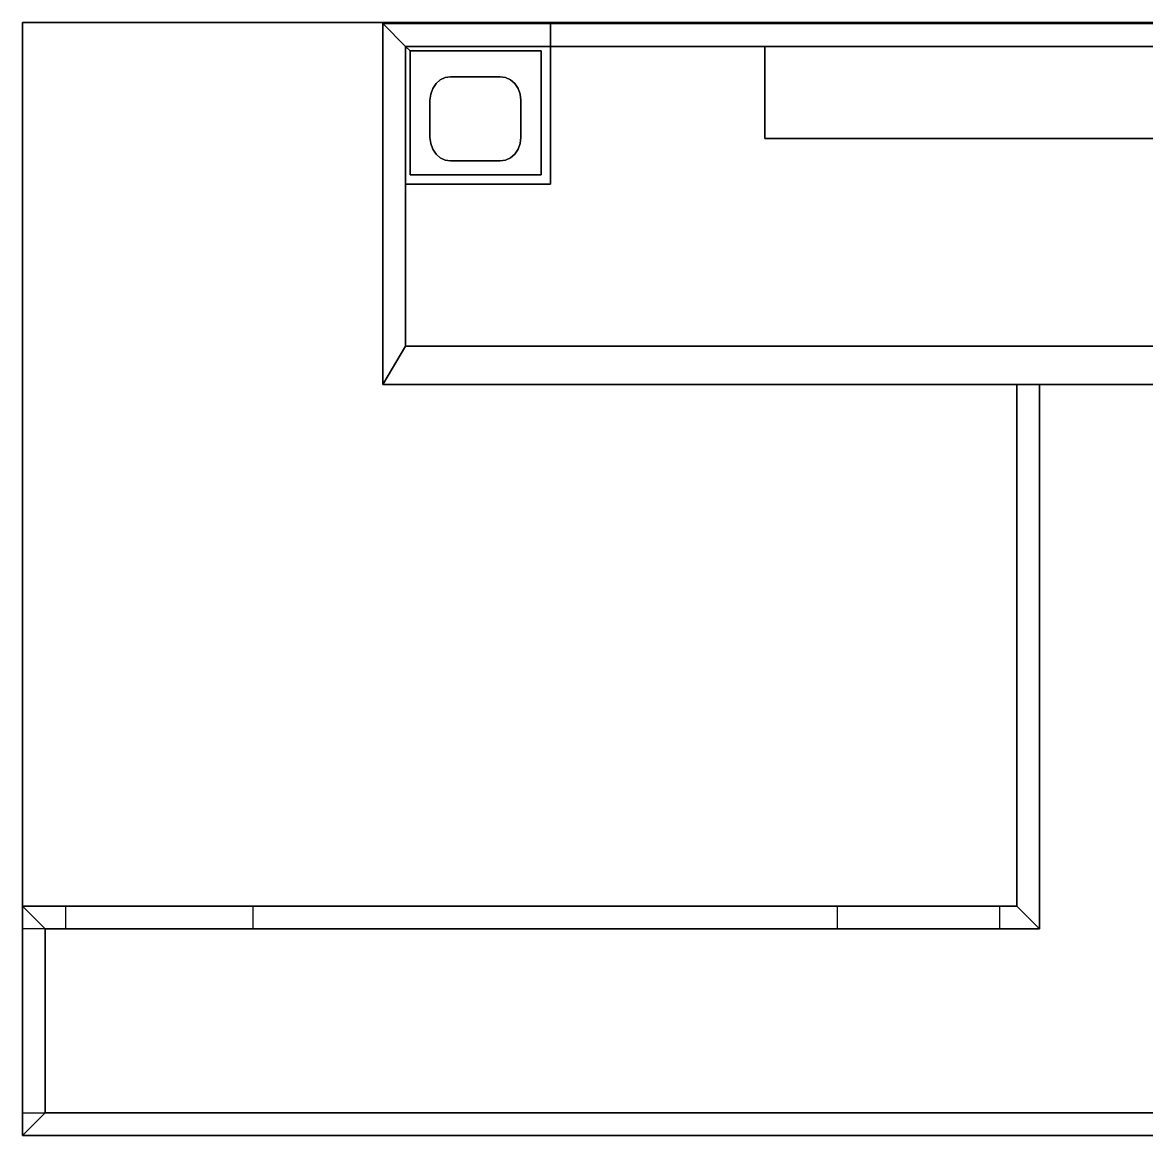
# Model space of a CAD drawing. Extents: x 0 to 10401, y -4898 to 0.
# Drawn here: x 0 to 4946, y -4898 to 0 of the extents above; entities that cross this region are included whole.
import ezdxf

# ---------------------------------------------------------------- set-up
doc = ezdxf.new("R2010")
doc.units = 0
for name, color, linetype in [('LAYER0', 7, 'CONTINUOUS'), ('LAYER1', 7, 'CONTINUOUS'), ('LAYER103', 7, 'CONTINUOUS'), ('LAYER104', 7, 'CONTINUOUS'), ('LAYER105', 7, 'CONTINUOUS'), ('LAYER114', 7, 'CONTINUOUS'), ('LAYER117', 7, 'CONTINUOUS'), ('LAYER118', 7, 'CONTINUOUS'), ('LAYER2', 7, 'CONTINUOUS'), ('LAYER4', 7, 'CONTINUOUS'), ('LAYER5', 7, 'CONTINUOUS'), ('LAYER6', 7, 'CONTINUOUS')]:
    doc.layers.add(name, color=color, linetype=linetype)

msp = doc.modelspace()

# ---------------------------------------------------------------- linework, layer by layer
at = {"layer": 'LAYER0', "invisible_edges": 1}
for points in [[(10401, 0, 67), (0, -4898, 67), (0, 0, 67), (10401, 0, 67)], [(0, 0, 72), (10401, 0, 67), (0, 0, 67), (0, 0, 72)], [(10401, 0, 67), (0, 0, 72), (10401, 0, 72), (10401, 0, 67)], [(0, 0, 72), (0, -4898, 67), (0, -4898, 72), (0, 0, 72)], [(0, -4898, 67), (0, 0, 72), (0, 0, 67), (0, -4898, 67)], [(10401, -4898, 72), (0, 0, 72), (0, -4898, 72), (10401, -4898, 72)], [(0, 0, 72), (10401, -4898, 72), (10401, 0, 72), (0, 0, 72)], [(0, -4898, 67), (10401, 0, 67), (10401, -4898, 67), (0, -4898, 67)], [(10401, -4898, 72), (0, -4898, 67), (10401, -4898, 67), (10401, -4898, 72)], [(0, -4898, 67), (10401, -4898, 72), (0, -4898, 72), (0, -4898, 67)]]:
    msp.add_3dface(points, dxfattribs=at)
at = {"layer": 'LAYER1'}
for points, invisible_edges in [([(1686, -105, 72), (1586, -1593, 72), (1586, -5, 72), (1686, -105, 72)], 1), ([(1586, -5, 72), (1686, -105, 2813), (1686, -105, 72), (1586, -5, 72)], 1), ([(1686, -105, 2813), (1586, -5, 72), (1586, -5, 2813), (1686, -105, 2813)], 1), ([(1586, -5, 72), (1586, -620, 1654), (1586, -5, 2813), (1586, -5, 72)], 3), ([(1586, -5, 72), (1586, -1108, 1654), (1586, -620, 1654), (1586, -5, 72)], 5), ([(1586, -1593, 72), (1586, -1108, 1654), (1586, -5, 72), (1586, -1593, 72)], 3), ([(1586, -620, 2144), (1586, -5, 2813), (1586, -620, 1654), (1586, -620, 2144)], 3), ([(1586, -1108, 2144), (1586, -5, 2813), (1586, -620, 2144), (1586, -1108, 2144)], 3), ([(1586, -1108, 2144), (1586, -1593, 2813), (1586, -5, 2813), (1586, -1108, 2144)], 5), ([(1686, -1424, 2813), (1586, -5, 2813), (1586, -1593, 2813), (1686, -1424, 2813)], 1), ([(1586, -5, 2813), (1686, -1424, 2813), (1686, -105, 2813), (1586, -5, 2813)], 1), ([(1586, -1593, 72), (1686, -105, 72), (1686, -1424, 72), (1586, -1593, 72)], 1), ([(1686, -105, 2813), (1686, -620, 2144), (1686, -105, 72), (1686, -105, 2813)], 3), ([(1686, -105, 2813), (1686, -1108, 2144), (1686, -620, 2144), (1686, -105, 2813)], 5), ([(1686, -1424, 2813), (1686, -1108, 2144), (1686, -105, 2813), (1686, -1424, 2813)], 3), ([(1686, -620, 1654), (1686, -105, 72), (1686, -620, 2144), (1686, -620, 1654)], 3), ([(1686, -1108, 1654), (1686, -105, 72), (1686, -620, 1654), (1686, -1108, 1654)], 3), ([(1686, -1108, 1654), (1686, -1424, 72), (1686, -105, 72), (1686, -1108, 1654)], 5), ([(1586, -1108, 1654), (1586, -1593, 72), (1586, -1108, 2144), (1586, -1108, 1654)], 3), ([(1586, -1593, 2813), (1586, -1108, 2144), (1586, -1593, 72), (1586, -1593, 2813)], 3), ([(1686, -1108, 2144), (1686, -1424, 2813), (1686, -1108, 1654), (1686, -1108, 2144)], 3), ([(1686, -1424, 72), (1686, -1108, 1654), (1686, -1424, 2813), (1686, -1424, 72)], 3), ([(1686, -1424, 72), (1586, -1593, 2813), (1586, -1593, 72), (1686, -1424, 72)], 1), ([(1586, -1593, 2813), (1686, -1424, 72), (1686, -1424, 2813), (1586, -1593, 2813)], 1)]:
    msp.add_3dface(points, dxfattribs=dict(at, invisible_edges=invisible_edges))
at = {"layer": 'LAYER103'}
for points, invisible_edges in [([(1686, -1424, 72), (5414, -1593, 72), (1586, -1593, 72), (1686, -1424, 72)], 1), ([(1686, -1424, 2659), (1586, -1593, 72), (1586, -1593, 2659), (1686, -1424, 2659)], 1), ([(1586, -1593, 72), (1686, -1424, 2659), (1686, -1424, 72), (1586, -1593, 72)], 1), ([(5414, -1593, 72), (1686, -1424, 72), (5414, -1424, 72), (5414, -1593, 72)], 1), ([(7663, -1424, 2659), (7206, -1424, 2197), (1686, -1424, 2659), (7663, -1424, 2659)], 3), ([(5414, -1424, 2197), (1686, -1424, 2659), (7206, -1424, 2197), (5414, -1424, 2197)], 3), ([(3960, -1424, 2143), (1686, -1424, 2659), (5414, -1424, 2197), (3960, -1424, 2143)], 7), ([(3471, -1424, 2143), (1686, -1424, 2659), (3960, -1424, 2143), (3471, -1424, 2143)], 3), ([(2870, -1424, 2133), (1686, -1424, 2659), (3471, -1424, 2143), (2870, -1424, 2133)], 7), ([(1781, -1424, 2133), (1686, -1424, 2659), (2870, -1424, 2133), (1781, -1424, 2133)], 3), ([(1781, -1424, 1244), (1686, -1424, 2659), (1781, -1424, 2133), (1781, -1424, 1244)], 3), ([(1781, -1424, 1244), (1686, -1424, 72), (1686, -1424, 2659), (1781, -1424, 1244)], 5), ([(1686, -1424, 72), (1781, -1424, 1244), (5414, -1424, 72), (1686, -1424, 72)], 3), ([(2870, -1424, 1244), (5414, -1424, 72), (1781, -1424, 1244), (2870, -1424, 1244)], 3), ([(3471, -1424, 1656), (2870, -1424, 2133), (3471, -1424, 2143), (3471, -1424, 1656)], 3), ([(2870, -1424, 2133), (3471, -1424, 1656), (2870, -1424, 1244), (2870, -1424, 2133)], 3), ([(3960, -1424, 1656), (2870, -1424, 1244), (3471, -1424, 1656), (3960, -1424, 1656)], 3), ([(5414, -1424, 2197), (2870, -1424, 1244), (3960, -1424, 1656), (5414, -1424, 2197)], 7), ([(5414, -1424, 72), (2870, -1424, 1244), (5414, -1424, 2197), (5414, -1424, 72)], 3), ([(5414, -1424, 2197), (3960, -1424, 1656), (3960, -1424, 2143), (5414, -1424, 2197)], 5), ([(1586, -1593, 2659), (5414, -1593, 2197), (7827, -1593, 2659), (1586, -1593, 2659)], 3), ([(1586, -1593, 72), (5414, -1593, 2197), (1586, -1593, 2659), (1586, -1593, 72)], 3), ([(5414, -1593, 2197), (1586, -1593, 72), (5414, -1593, 72), (5414, -1593, 2197)], 1)]:
    msp.add_3dface(points, dxfattribs=dict(at, invisible_edges=invisible_edges))
at = {"layer": 'LAYER104', "invisible_edges": 1}
for points in [[(4475, -1593, 72), (4375, -3889, 72), (4375, -1593, 72), (4475, -1593, 72)], [(4375, -3889, 72), (4475, -1593, 72), (4475, -3989, 72), (4375, -3889, 72)], [(4375, -1593, 2659), (4475, -1593, 72), (4375, -1593, 72), (4375, -1593, 2659)], [(4475, -1593, 72), (4375, -1593, 2659), (4475, -1593, 2659), (4475, -1593, 72)], [(4375, -1593, 2659), (4375, -3889, 72), (4375, -3889, 2659), (4375, -1593, 2659)], [(4375, -3889, 72), (4375, -1593, 2659), (4375, -1593, 72), (4375, -3889, 72)], [(4475, -1593, 72), (4475, -3989, 2659), (4475, -3989, 72), (4475, -1593, 72)], [(4475, -3989, 2659), (4475, -1593, 72), (4475, -1593, 2659), (4475, -3989, 2659)], [(4375, -3889, 2659), (4475, -3989, 72), (4475, -3989, 2659), (4375, -3889, 2659)], [(4475, -3989, 72), (4375, -3889, 2659), (4375, -3889, 72), (4475, -3989, 72)]]:
    msp.add_3dface(points, dxfattribs=at)
at = {"layer": 'LAYER105'}
for points, invisible_edges in [([(189, -3889, 72), (100, -3989, 72), (0, -3889, 72), (189, -3889, 72)], 1), ([(4375, -3889, 2659), (1015, -3889, 2214), (0, -3889, 2659), (4375, -3889, 2659)], 3), ([(189, -3889, 2214), (0, -3889, 2659), (1015, -3889, 2214), (189, -3889, 2214)], 3), ([(189, -3889, 72), (0, -3889, 2659), (189, -3889, 2214), (189, -3889, 72)], 3), ([(0, -3889, 2659), (189, -3889, 72), (0, -3889, 72), (0, -3889, 2659)], 1), ([(0, -3889, 2659), (100, -3989, 72), (100, -3989, 2659), (0, -3889, 2659)], 1), ([(100, -3989, 72), (0, -3889, 2659), (0, -3889, 72), (100, -3989, 72)], 1), ([(100, -3989, 72), (189, -3889, 72), (189, -3989, 72), (100, -3989, 72)], 1), ([(1015, -3989, 72), (3585, -3889, 72), (3585, -3989, 72), (1015, -3989, 72)], 1), ([(3585, -3889, 72), (1015, -3989, 72), (1015, -3889, 72), (3585, -3889, 72)], 1), ([(4375, -3889, 2659), (4300, -3889, 2205), (1015, -3889, 2214), (4375, -3889, 2659)], 7), ([(3585, -3889, 2205), (1015, -3889, 2214), (4300, -3889, 2205), (3585, -3889, 2205)], 3), ([(3585, -3889, 72), (1015, -3889, 2214), (3585, -3889, 2205), (3585, -3889, 72)], 3), ([(1015, -3889, 2214), (3585, -3889, 72), (1015, -3889, 72), (1015, -3889, 2214)], 1), ([(4300, -3989, 72), (4375, -3889, 72), (4475, -3989, 72), (4300, -3989, 72)], 1), ([(4375, -3889, 72), (4300, -3989, 72), (4300, -3889, 72), (4375, -3889, 72)], 1), ([(4375, -3889, 72), (4300, -3889, 2205), (4375, -3889, 2659), (4375, -3889, 72)], 3), ([(4300, -3889, 2205), (4375, -3889, 72), (4300, -3889, 72), (4300, -3889, 2205)], 1), ([(4375, -3889, 72), (4475, -3989, 2659), (4475, -3989, 72), (4375, -3889, 72)], 1), ([(4475, -3989, 2659), (4375, -3889, 72), (4375, -3889, 2659), (4475, -3989, 2659)], 1), ([(100, -3989, 2659), (189, -3989, 2214), (4475, -3989, 2659), (100, -3989, 2659)], 3), ([(100, -3989, 72), (189, -3989, 2214), (100, -3989, 2659), (100, -3989, 72)], 3), ([(189, -3989, 2214), (100, -3989, 72), (189, -3989, 72), (189, -3989, 2214)], 1), ([(1015, -3989, 2214), (4475, -3989, 2659), (189, -3989, 2214), (1015, -3989, 2214)], 3), ([(1015, -3989, 72), (3585, -3989, 2205), (1015, -3989, 2214), (1015, -3989, 72)], 3), ([(3585, -3989, 2205), (1015, -3989, 72), (3585, -3989, 72), (3585, -3989, 2205)], 1), ([(3585, -3989, 2205), (4475, -3989, 2659), (1015, -3989, 2214), (3585, -3989, 2205)], 7), ([(4300, -3989, 2205), (4475, -3989, 2659), (3585, -3989, 2205), (4300, -3989, 2205)], 3), ([(4300, -3989, 72), (4475, -3989, 2659), (4300, -3989, 2205), (4300, -3989, 72)], 3), ([(4475, -3989, 2659), (4300, -3989, 72), (4475, -3989, 72), (4475, -3989, 2659)], 1)]:
    msp.add_3dface(points, dxfattribs=dict(at, invisible_edges=invisible_edges))
at = {"layer": 'LAYER114', "invisible_edges": 1}
for points in [[(5177, -105, 1028), (3266, -511, 1028), (3266, -105, 1028), (5177, -105, 1028)], [(3266, -511, 1028), (5177, -105, 1028), (5177, -511, 1028), (3266, -511, 1028)], [(3266, -105, 1074), (3266, -511, 1028), (3266, -511, 1074), (3266, -105, 1074)], [(3266, -511, 1028), (3266, -105, 1074), (3266, -105, 1028), (3266, -511, 1028)], [(3266, -105, 1074), (5177, -105, 1028), (3266, -105, 1028), (3266, -105, 1074)], [(5177, -105, 1028), (3266, -105, 1074), (5177, -105, 1074), (5177, -105, 1028)], [(5177, -511, 1074), (3266, -105, 1074), (3266, -511, 1074), (5177, -511, 1074)], [(3266, -105, 1074), (5177, -511, 1074), (5177, -105, 1074), (3266, -105, 1074)], [(5177, -511, 1074), (3266, -511, 1028), (5177, -511, 1028), (5177, -511, 1074)], [(3266, -511, 1028), (5177, -511, 1074), (3266, -511, 1074), (3266, -511, 1028)]]:
    msp.add_3dface(points, dxfattribs=at)
at = {"layer": 'LAYER117'}
for points, invisible_edges in [([(1860.38, -242.5, 951), (1706, -125, 951), (2283, -125, 951), (1860.38, -242.5, 951)], 5), ([(1838.45, -252.77, 951), (1706, -125, 951), (1860.38, -242.5, 951), (1838.45, -252.77, 951)], 3), ([(1819.63, -269.1, 951), (1706, -125, 951), (1838.45, -252.77, 951), (1819.63, -269.1, 951)], 3), ([(1805.18, -290.39, 951), (1706, -125, 951), (1819.63, -269.1, 951), (1805.18, -290.39, 951)], 3), ([(1796.1, -315.18, 951), (1706, -125, 951), (1805.18, -290.39, 951), (1796.1, -315.18, 951)], 3), ([(1706, -125, 951), (1796.1, -315.18, 951), (1706, -671, 951), (1706, -125, 951)], 3), ([(1706, -125, 976), (1706, -671, 951), (1706, -671, 976), (1706, -125, 976)], 1), ([(1706, -671, 951), (1706, -125, 976), (1706, -125, 951), (1706, -671, 951)], 1), ([(1706, -125, 976), (2283, -125, 951), (1706, -125, 951), (1706, -125, 976)], 1), ([(2283, -125, 951), (1706, -125, 976), (2283, -125, 976), (2283, -125, 951)], 1), ([(1793, -341.78, 976), (1706, -125, 976), (1793, -506.22, 976), (1793, -341.78, 976)], 3), ([(1796.1, -315.18, 976), (1706, -125, 976), (1793, -341.78, 976), (1796.1, -315.18, 976)], 3), ([(1805.18, -290.39, 976), (1706, -125, 976), (1796.1, -315.18, 976), (1805.18, -290.39, 976)], 3), ([(1819.63, -269.1, 976), (1706, -125, 976), (1805.18, -290.39, 976), (1819.63, -269.1, 976)], 3), ([(1838.45, -252.77, 976), (1706, -125, 976), (1819.63, -269.1, 976), (1838.45, -252.77, 976)], 3), ([(1860.38, -242.5, 976), (1706, -125, 976), (1838.45, -252.77, 976), (1860.38, -242.5, 976)], 3), ([(1706, -125, 976), (1860.38, -242.5, 976), (2283, -125, 976), (1706, -125, 976)], 3), ([(1706, -125, 976), (1796.1, -532.82, 976), (1793, -506.22, 976), (1706, -125, 976)], 5), ([(1706, -671, 976), (1796.1, -532.82, 976), (1706, -125, 976), (1706, -671, 976)], 3), ([(1860.38, -242.5, 951), (2283, -125, 951), (1883.91, -239, 951), (1860.38, -242.5, 951)], 3), ([(2283, -125, 976), (1860.38, -242.5, 976), (1883.91, -239, 976), (2283, -125, 976)], 5), ([(1883.91, -239, 951), (2283, -125, 951), (2102.09, -239, 951), (1883.91, -239, 951)], 3), ([(2283, -125, 976), (1883.91, -239, 976), (2102.09, -239, 976), (2283, -125, 976)], 5), ([(2102.09, -239, 951), (2283, -125, 951), (2125.62, -242.5, 951), (2102.09, -239, 951)], 3), ([(2283, -125, 976), (2102.09, -239, 976), (2125.62, -242.5, 976), (2283, -125, 976)], 5), ([(2125.62, -242.5, 951), (2283, -125, 951), (2147.55, -252.77, 951), (2125.62, -242.5, 951)], 3), ([(2283, -125, 976), (2125.62, -242.5, 976), (2147.55, -252.77, 976), (2283, -125, 976)], 5), ([(2147.55, -252.77, 951), (2283, -125, 951), (2166.37, -269.1, 951), (2147.55, -252.77, 951)], 3), ([(2283, -125, 976), (2147.55, -252.77, 976), (2166.37, -269.1, 976), (2283, -125, 976)], 5), ([(2166.37, -269.1, 951), (2283, -125, 951), (2180.82, -290.39, 951), (2166.37, -269.1, 951)], 3), ([(2283, -125, 976), (2166.37, -269.1, 976), (2180.82, -290.39, 976), (2283, -125, 976)], 5), ([(2180.82, -290.39, 951), (2283, -125, 951), (2189.9, -315.18, 951), (2180.82, -290.39, 951)], 3), ([(2283, -125, 976), (2180.82, -290.39, 976), (2189.9, -315.18, 976), (2283, -125, 976)], 5), ([(2189.9, -315.18, 951), (2283, -125, 951), (2193, -341.78, 951), (2189.9, -315.18, 951)], 3), ([(2283, -125, 976), (2189.9, -315.18, 976), (2193, -341.78, 976), (2283, -125, 976)], 5), ([(2283, -671, 951), (2193, -506.22, 951), (2283, -125, 951), (2283, -671, 951)], 3), ([(2193, -341.78, 951), (2283, -125, 951), (2193, -506.22, 951), (2193, -341.78, 951)], 3), ([(2283, -125, 976), (2193, -341.78, 976), (2283, -671, 976), (2283, -125, 976)], 3), ([(2283, -125, 951), (2283, -671, 976), (2283, -671, 951), (2283, -125, 951)], 1), ([(2283, -671, 976), (2283, -125, 951), (2283, -125, 976), (2283, -671, 976)], 1), ([(1706, -671, 951), (1796.1, -315.18, 951), (1793, -341.78, 951), (1706, -671, 951)], 5), ([(1793, -506.22, 951), (1706, -671, 951), (1793, -341.78, 951), (1793, -506.22, 951)], 3), ([(2193, -506.22, 976), (2283, -671, 976), (2193, -341.78, 976), (2193, -506.22, 976)], 3), ([(1796.1, -532.82, 951), (1706, -671, 951), (1793, -506.22, 951), (1796.1, -532.82, 951)], 3), ([(1805.18, -557.61, 951), (1706, -671, 951), (1796.1, -532.82, 951), (1805.18, -557.61, 951)], 3), ([(1796.1, -532.82, 976), (1706, -671, 976), (1805.18, -557.61, 976), (1796.1, -532.82, 976)], 3), ([(2283, -671, 951), (2180.82, -557.61, 951), (2189.9, -532.82, 951), (2283, -671, 951)], 5), ([(2180.82, -557.61, 976), (2283, -671, 976), (2189.9, -532.82, 976), (2180.82, -557.61, 976)], 3), ([(2283, -671, 951), (2189.9, -532.82, 951), (2193, -506.22, 951), (2283, -671, 951)], 5), ([(2189.9, -532.82, 976), (2283, -671, 976), (2193, -506.22, 976), (2189.9, -532.82, 976)], 3), ([(1819.63, -578.9, 951), (1706, -671, 951), (1805.18, -557.61, 951), (1819.63, -578.9, 951)], 3), ([(1805.18, -557.61, 976), (1706, -671, 976), (1819.63, -578.9, 976), (1805.18, -557.61, 976)], 3), ([(1838.45, -595.23, 951), (1706, -671, 951), (1819.63, -578.9, 951), (1838.45, -595.23, 951)], 3), ([(1819.63, -578.9, 976), (1706, -671, 976), (1838.45, -595.23, 976), (1819.63, -578.9, 976)], 3), ([(2283, -671, 951), (2147.55, -595.23, 951), (2166.37, -578.9, 951), (2283, -671, 951)], 5), ([(2147.55, -595.23, 976), (2283, -671, 976), (2166.37, -578.9, 976), (2147.55, -595.23, 976)], 3), ([(2283, -671, 951), (2166.37, -578.9, 951), (2180.82, -557.61, 951), (2283, -671, 951)], 5), ([(2166.37, -578.9, 976), (2283, -671, 976), (2180.82, -557.61, 976), (2166.37, -578.9, 976)], 3), ([(1860.38, -605.5, 951), (1706, -671, 951), (1838.45, -595.23, 951), (1860.38, -605.5, 951)], 3), ([(1838.45, -595.23, 976), (1706, -671, 976), (1860.38, -605.5, 976), (1838.45, -595.23, 976)], 3), ([(1706, -671, 951), (1860.38, -605.5, 951), (2283, -671, 951), (1706, -671, 951)], 3), ([(1860.38, -605.5, 976), (1706, -671, 976), (2283, -671, 976), (1860.38, -605.5, 976)], 5), ([(2283, -671, 951), (1860.38, -605.5, 951), (1883.91, -609, 951), (2283, -671, 951)], 5), ([(1860.38, -605.5, 976), (2283, -671, 976), (1883.91, -609, 976), (1860.38, -605.5, 976)], 3), ([(2283, -671, 951), (1883.91, -609, 951), (2102.09, -609, 951), (2283, -671, 951)], 5), ([(1883.91, -609, 976), (2283, -671, 976), (2102.09, -609, 976), (1883.91, -609, 976)], 3), ([(2283, -671, 951), (2102.09, -609, 951), (2125.62, -605.5, 951), (2283, -671, 951)], 5), ([(2102.09, -609, 976), (2283, -671, 976), (2125.62, -605.5, 976), (2102.09, -609, 976)], 3), ([(2283, -671, 951), (2125.62, -605.5, 951), (2147.55, -595.23, 951), (2283, -671, 951)], 5), ([(2125.62, -605.5, 976), (2283, -671, 976), (2147.55, -595.23, 976), (2125.62, -605.5, 976)], 3), ([(2283, -671, 976), (1706, -671, 951), (2283, -671, 951), (2283, -671, 976)], 1), ([(1706, -671, 951), (2283, -671, 976), (1706, -671, 976), (1706, -671, 951)], 1)]:
    msp.add_3dface(points, dxfattribs=dict(at, invisible_edges=invisible_edges))
at = {"layer": 'LAYER118'}
for points, invisible_edges in [([(2323, -105, 951), (1706, -125, 951), (1686, -105, 951), (2323, -105, 951)], 3), ([(1706, -125, 951), (1686, -711, 951), (1686, -105, 951), (1706, -125, 951)], 5), ([(1686, -105, 991), (2323, -105, 951), (1686, -105, 951), (1686, -105, 991)], 1), ([(2323, -105, 951), (1686, -105, 991), (2323, -105, 991), (2323, -105, 951)], 1), ([(1686, -105, 991), (1686, -711, 951), (1686, -711, 991), (1686, -105, 991)], 1), ([(1686, -711, 951), (1686, -105, 991), (1686, -105, 951), (1686, -711, 951)], 1), ([(1686, -105, 951), (1706, -125, 991), (1706, -125, 951), (1686, -105, 951)], 1), ([(1706, -125, 991), (1686, -105, 951), (1686, -105, 991), (1706, -125, 991)], 1), ([(1686, -105, 991), (1706, -125, 951), (1706, -125, 991), (1686, -105, 991)], 1), ([(1706, -125, 951), (1686, -105, 991), (1686, -105, 951), (1706, -125, 951)], 1), ([(1706, -125, 991), (1686, -105, 991), (1706, -671, 991), (1706, -125, 991)], 3), ([(1686, -711, 991), (1706, -671, 991), (1686, -105, 991), (1686, -711, 991)], 3), ([(1706, -125, 991), (2323, -105, 991), (1686, -105, 991), (1706, -125, 991)], 5), ([(1686, -711, 951), (1706, -125, 951), (1706, -671, 951), (1686, -711, 951)], 5), ([(1706, -125, 951), (2323, -105, 951), (2283, -125, 951), (1706, -125, 951)], 3), ([(2323, -105, 991), (1706, -125, 991), (2283, -125, 991), (2323, -105, 991)], 5), ([(1706, -125, 951), (1706, -671, 991), (1706, -671, 951), (1706, -125, 951)], 1), ([(1706, -671, 991), (1706, -125, 951), (1706, -125, 991), (1706, -671, 991)], 1), ([(2283, -125, 991), (1706, -125, 951), (2283, -125, 951), (2283, -125, 991)], 1), ([(1706, -125, 951), (2283, -125, 991), (1706, -125, 991), (1706, -125, 951)], 1), ([(2283, -125, 951), (2323, -105, 951), (2283, -671, 951), (2283, -125, 951)], 3), ([(2323, -711, 951), (2283, -671, 951), (2323, -105, 951), (2323, -711, 951)], 3), ([(2323, -105, 991), (2283, -125, 991), (2323, -711, 991), (2323, -105, 991)], 3), ([(2283, -125, 991), (2283, -671, 951), (2283, -671, 991), (2283, -125, 991)], 1), ([(2283, -671, 951), (2283, -125, 991), (2283, -125, 951), (2283, -671, 951)], 1), ([(2283, -671, 991), (2323, -711, 991), (2283, -125, 991), (2283, -671, 991)], 3), ([(2323, -105, 951), (2323, -711, 991), (2323, -711, 951), (2323, -105, 951)], 1), ([(2323, -711, 991), (2323, -105, 951), (2323, -105, 991), (2323, -711, 991)], 1), ([(1686, -711, 951), (1706, -671, 951), (2323, -711, 951), (1686, -711, 951)], 3), ([(1706, -671, 991), (1686, -711, 991), (2323, -711, 991), (1706, -671, 991)], 5), ([(2323, -711, 951), (1706, -671, 951), (2283, -671, 951), (2323, -711, 951)], 5), ([(1706, -671, 991), (2283, -671, 951), (1706, -671, 951), (1706, -671, 991)], 1), ([(2283, -671, 951), (1706, -671, 991), (2283, -671, 991), (2283, -671, 951)], 1), ([(1706, -671, 991), (2323, -711, 991), (2283, -671, 991), (1706, -671, 991)], 3), ([(2323, -711, 991), (1686, -711, 951), (2323, -711, 951), (2323, -711, 991)], 1), ([(1686, -711, 951), (2323, -711, 991), (1686, -711, 991), (1686, -711, 951)], 1)]:
    msp.add_3dface(points, dxfattribs=dict(at, invisible_edges=invisible_edges))
at = {"layer": 'LAYER2', "invisible_edges": 1}
for points in [[(7827, -5, 72), (2324, -105, 72), (2324, -5, 72), (7827, -5, 72)], [(2324, -105, 72), (7827, -5, 72), (7663, -105, 72), (2324, -105, 72)], [(2324, -5, 2042), (7827, -5, 72), (2324, -5, 72), (2324, -5, 2042)], [(7827, -5, 72), (2324, -5, 2042), (7827, -5, 2042), (7827, -5, 72)], [(2324, -5, 2042), (2324, -105, 72), (2324, -105, 2042), (2324, -5, 2042)], [(2324, -105, 72), (2324, -5, 2042), (2324, -5, 72), (2324, -105, 72)], [(7663, -105, 2042), (2324, -5, 2042), (2324, -105, 2042), (7663, -105, 2042)], [(2324, -5, 2042), (7663, -105, 2042), (7827, -5, 2042), (2324, -5, 2042)], [(7663, -105, 2042), (2324, -105, 72), (7663, -105, 72), (7663, -105, 2042)], [(2324, -105, 72), (7663, -105, 2042), (2324, -105, 2042), (2324, -105, 72)]]:
    msp.add_3dface(points, dxfattribs=at)
at = {"layer": 'LAYER4', "invisible_edges": 1}
for points in [[(2324, -5, 72), (1686, -105, 72), (1586, -5, 72), (2324, -5, 72)], [(1586, -5, 2821), (2324, -5, 72), (1586, -5, 72), (1586, -5, 2821)], [(2324, -5, 72), (1586, -5, 2821), (2324, -5, 2821), (2324, -5, 72)], [(1586, -5, 2821), (1686, -105, 72), (1686, -105, 2821), (1586, -5, 2821)], [(1686, -105, 72), (1586, -5, 2821), (1586, -5, 72), (1686, -105, 72)], [(1686, -105, 2821), (2324, -5, 2821), (1586, -5, 2821), (1686, -105, 2821)], [(1686, -105, 72), (2324, -5, 72), (2324, -105, 72), (1686, -105, 72)], [(2324, -5, 2821), (1686, -105, 2821), (2324, -105, 2821), (2324, -5, 2821)], [(2324, -5, 72), (2324, -105, 2821), (2324, -105, 72), (2324, -5, 72)], [(2324, -105, 2821), (2324, -5, 72), (2324, -5, 2821), (2324, -105, 2821)], [(2324, -105, 2821), (1686, -105, 72), (2324, -105, 72), (2324, -105, 2821)], [(1686, -105, 72), (2324, -105, 2821), (1686, -105, 2821), (1686, -105, 72)]]:
    msp.add_3dface(points, dxfattribs=at)
at = {"layer": 'LAYER5'}
for points in [[(100, -3989, 72), (0, -3989, 72), (0, -3889, 72), (100, -3989, 72)], [(100, -4798, 72), (0, -4898, 72), (0, -4798, 72), (100, -4798, 72)]]:
    msp.add_3dface(points, dxfattribs=at)
for points, invisible_edges in [([(0, -3889, 72), (100, -3989, 2659), (100, -3989, 72), (0, -3889, 72)], 1), ([(100, -3989, 2659), (0, -3889, 72), (0, -3889, 2659), (100, -3989, 2659)], 1), ([(0, -3989, 72), (0, -3889, 2659), (0, -3889, 72), (0, -3989, 72)], 1), ([(0, -3989, 2211), (0, -3889, 2659), (0, -3989, 72), (0, -3989, 2211)], 3), ([(0, -4798, 2211), (0, -3889, 2659), (0, -3989, 2211), (0, -4798, 2211)], 3), ([(0, -4798, 2211), (0, -4898, 2659), (0, -3889, 2659), (0, -4798, 2211)], 5), ([(100, -4798, 2659), (0, -3889, 2659), (0, -4898, 2659), (100, -4798, 2659)], 1), ([(0, -3889, 2659), (100, -4798, 2659), (100, -3989, 2659), (0, -3889, 2659)], 1), ([(100, -4798, 2659), (100, -3989, 2211), (100, -3989, 2659), (100, -4798, 2659)], 1), ([(100, -3989, 2211), (100, -4798, 2659), (100, -4798, 2211), (100, -3989, 2211)], 1), ([(0, -4798, 72), (0, -4898, 72), (0, -4798, 2211), (0, -4798, 72)], 2), ([(0, -4898, 2659), (0, -4798, 2211), (0, -4898, 72), (0, -4898, 2659)], 3), ([(100, -4798, 72), (0, -4898, 2659), (0, -4898, 72), (100, -4798, 72)], 1), ([(0, -4898, 2659), (100, -4798, 72), (100, -4798, 2659), (0, -4898, 2659)], 1)]:
    msp.add_3dface(points, dxfattribs=dict(at, invisible_edges=invisible_edges))
at = {"layer": 'LAYER6', "invisible_edges": 1}
for points in [[(100, -4798, 72), (10401, -4898, 72), (0, -4898, 72), (100, -4798, 72)], [(100, -4798, 2659), (0, -4898, 72), (0, -4898, 2659), (100, -4798, 2659)], [(0, -4898, 72), (100, -4798, 2659), (100, -4798, 72), (0, -4898, 72)], [(10401, -4898, 72), (100, -4798, 72), (10301, -4798, 72), (10401, -4898, 72)], [(100, -4798, 2659), (10301, -4798, 72), (100, -4798, 72), (100, -4798, 2659)], [(10301, -4798, 72), (100, -4798, 2659), (10301, -4798, 2659), (10301, -4798, 72)], [(10401, -4898, 2659), (0, -4898, 72), (10401, -4898, 72), (10401, -4898, 2659)], [(0, -4898, 72), (10401, -4898, 2659), (0, -4898, 2659), (0, -4898, 72)]]:
    msp.add_3dface(points, dxfattribs=at)

# ---------------------------------------------------------------- meshes
at = {"layer": 'LAYER103'}
mesh = msp.add_polymesh((2, 2), dxfattribs=at)
for k, corner in enumerate([(7827, -1593, 2659), (1586, -1593, 2659), (7663, -1424, 2659), (1686, -1424, 2659)]):
    mesh.set_mesh_vertex(divmod(k, 2), corner)
at = {"layer": 'LAYER104'}
mesh = msp.add_polymesh((2, 2), dxfattribs=at)
for k, corner in enumerate([(4475, -1593, 2659), (4475, -3989, 2659), (4375, -1593, 2659), (4375, -3889, 2659)]):
    mesh.set_mesh_vertex(divmod(k, 2), corner)
at = {"layer": 'LAYER105'}
mesh = msp.add_polymesh((2, 2), dxfattribs=at)
for k, corner in enumerate([(4475, -3989, 2659), (100, -3989, 2659), (4375, -3889, 2659), (0, -3889, 2659)]):
    mesh.set_mesh_vertex(divmod(k, 2), corner)
at = {"layer": 'LAYER6'}
mesh = msp.add_polymesh((2, 2), dxfattribs=at)
for k, corner in enumerate([(100, -4798, 2659), (10301, -4798, 2659), (0, -4898, 2659), (10401, -4898, 2659)]):
    mesh.set_mesh_vertex(divmod(k, 2), corner)

doc.saveas('drawing.dxf')
